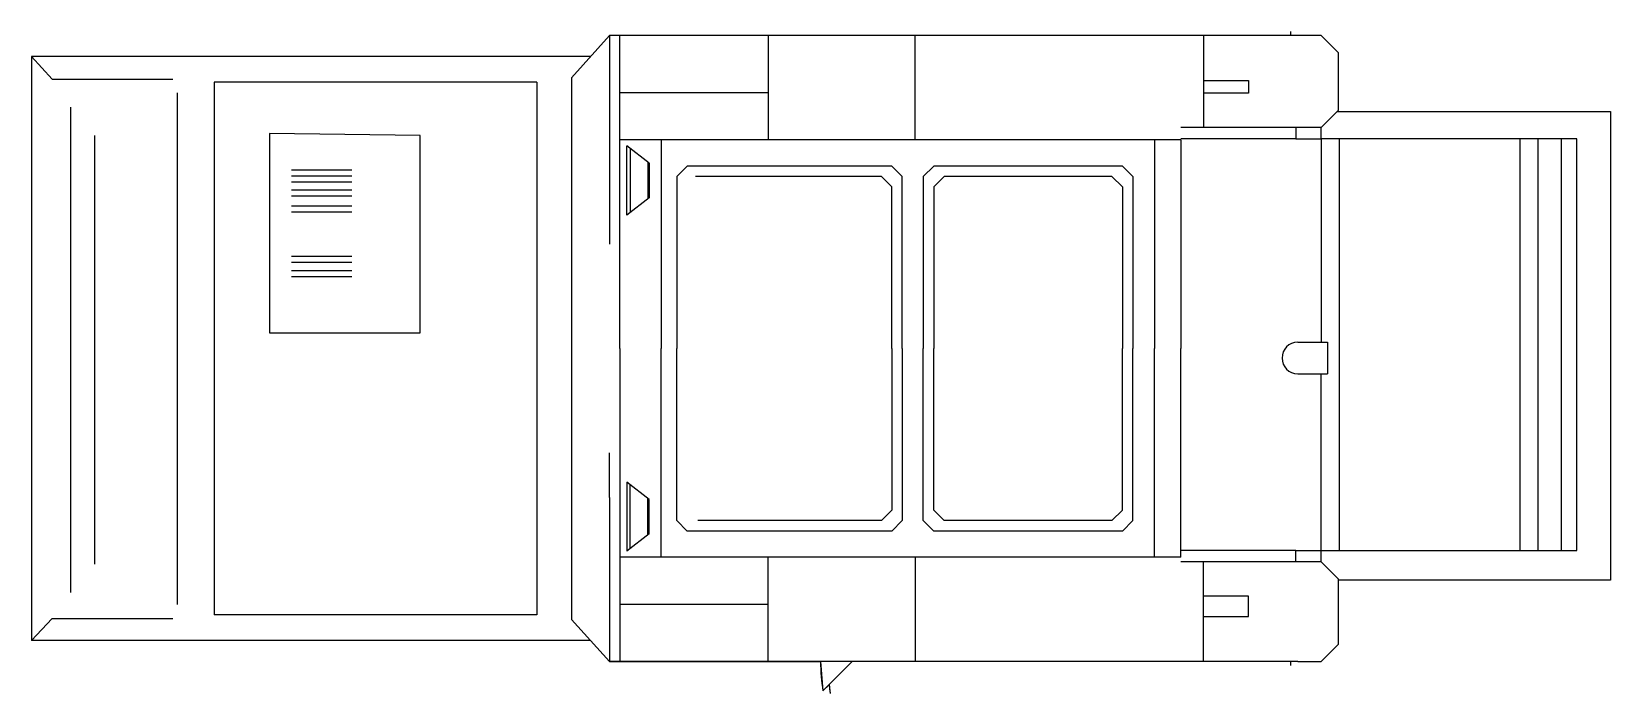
# Model space of a CAD drawing. Extents: x 0 to 4.54, y -0.99 to 0.91.
import ezdxf

# ---------------------------------------------------------------- set-up
doc = ezdxf.new("R2010")
doc.units = 0
doc.header["$LTSCALE"] = 25
doc.header["$MEASUREMENT"] = 0
doc.layers.get('0').update_dxf_attribs({"linetype": 'CONTINUOUS'})

msp = doc.modelspace()

# ---------------------------------------------------------------- linework, layer by layer
for p, q in [((1.6623, 0.9), (1.5531, 0.7785)), ((1.6623, 0.9), (1.6623, 0.3)), ((2.269, 0.9), (1.6623, 0.9)), ((3.7095, 0.9), (3.6422, 0.9)), ((3.7595, 0.85), (3.7095, 0.9)), ((0, 0.8393), (0.0596, 0.7745)), ((1.6077, 0.8393), (0, 0.8393)), ((0, 0.8393), (0, -0.8393)), ((3.7595, 0.6855), (3.7595, 0.85)), ((0.0596, 0.7745), (0.4064, 0.7745)), ((1.5531, 0.7785), (1.5531, -0.7785)), ((0.4186, 0.7355), (0.4186, -0.7355)), ((0.5251, 0.7653), (0.5251, -0.7653)), ((1.4533, 0.7653), (0.5251, 0.7653)), ((1.4533, 0.7653), (1.4533, -0.7653)), ((3.3705, 0.7704), (3.4999, 0.7704)), ((3.4999, 0.7342), (3.3705, 0.7342)), ((3.4999, 0.7704), (3.4999, 0.7342)), ((0.1116, 0.6935), (0.1116, -0.7011)), ((3.7095, 0.6355), (3.7595, 0.6855)), ((3.755, 0.6811), (4.5412, 0.6811)), ((4.5412, 0.6811), (4.5412, -0.666)), ((0.181, 0.6124), (0.181, -0.6201)), ((1.1175, 0.6124), (0.6839, 0.6182)), ((0.6839, 0.6182), (0.6839, 0.0454)), ((1.1175, 0.0454), (1.1175, 0.6124)), ((3.6361, 0.6029), (3.3055, 0.6029)), ((3.6361, 0.6355), (3.6361, 0.6029)), ((3.6361, 0.6029), (3.7095, 0.6029)), ((3.7095, 0.6029), (3.7095, 0.6355)), ((4.4445, 0.6029), (3.7095, 0.6029)), ((3.7095, 0.6029), (3.7095, 0.018)), ((3.7614, 0.6029), (3.7614, -0.5805)), ((4.2814, -0.5805), (4.2814, 0.6029)), ((4.3331, -0.5805), (4.3331, 0.6029)), ((4.4004, -0.5805), (4.4004, 0.6029)), ((4.4445, -0.5805), (4.4445, 0.6029)), ((1.7117, 0.3837), (1.7117, 0.5825)), ((1.776, 0.5326), (1.7117, 0.5825)), ((1.7213, 0.5751), (1.7213, 0.3911)), ((0.7475, 0.5141), (0.9209, 0.5141)), ((1.7721, 0.5357), (1.7721, 0.4305)), ((1.776, 0.5326), (1.776, 0.4336)), ((2.5044, 0.4946), (2.4744, 0.5246)), ((2.5647, 0.4946), (2.5947, 0.5246)), ((0.7475, 0.4967), (0.9209, 0.4967)), ((0.7475, 0.4794), (0.9209, 0.4794)), ((0.7475, 0.4562), (0.9209, 0.4562)), ((2.4444, 0.4946), (1.9099, 0.4946)), ((2.4744, 0.4646), (2.4444, 0.4946)), ((2.4744, 0), (2.4744, 0.4646)), ((2.5044, 0), (2.5044, 0.4946)), ((2.5647, 0.4946), (2.5647, 0)), ((2.5947, 0.4646), (2.6247, 0.4946)), ((2.5947, 0.4646), (2.5947, 0)), ((0.7475, 0.4388), (0.9209, 0.4388)), ((0.7475, 0.4099), (0.9209, 0.4099)), ((1.776, 0.4336), (1.7117, 0.3837)), ((0.7475, 0.3926), (0.9209, 0.3926)), ((0.7475, 0.2652), (0.9209, 0.2652)), ((0.7475, 0.2479), (0.9209, 0.2479)), ((0.7475, 0.2247), (0.9209, 0.2247)), ((0.7475, 0.2074), (0.9209, 0.2074)), ((0.6839, 0.0454), (1.1175, 0.0454)), ((2.4744, 0), (2.4744, -0.4646)), ((2.5044, 0), (2.5044, -0.4946)), ((2.5647, -0.4946), (2.5647, 0)), ((2.5947, -0.4646), (2.5947, 0)), ((3.642, 0.018), (3.7279, 0.018)), ((3.7279, 0.018), (3.7279, -0.0726)), ((3.642, -0.0726), (3.7279, -0.0726)), ((3.7095, -0.5805), (3.7095, -0.0726)), ((1.6623, -0.4284), (1.6623, -0.3)), ((1.776, -0.4336), (1.7117, -0.3837)), ((1.7117, -0.3837), (1.7117, -0.5825)), ((1.7213, -0.5751), (1.7213, -0.3911)), ((1.6623, -0.4284), (1.6623, -0.9)), ((1.7721, -0.5357), (1.7721, -0.4305)), ((1.776, -0.5326), (1.776, -0.4336)), ((2.4744, -0.4646), (2.4444, -0.4946)), ((2.5044, -0.4946), (2.4744, -0.5246)), ((2.5647, -0.4946), (2.5947, -0.5246)), ((2.5947, -0.4646), (2.6247, -0.4946)), ((1.776, -0.5326), (1.7117, -0.5825)), ((3.6361, -0.5805), (3.3055, -0.5805)), ((3.6361, -0.6131), (3.6361, -0.5805)), ((3.6361, -0.5805), (3.7095, -0.5805)), ((3.7095, -0.5805), (4.4445, -0.5805)), ((3.7095, -0.6131), (3.7095, -0.5805)), ((3.7595, -0.6631), (3.7095, -0.6131)), ((3.7595, -0.85), (3.7595, -0.6631)), ((4.5412, -0.666), (3.7595, -0.666)), ((3.4999, -0.7118), (3.3705, -0.7118)), ((3.4999, -0.7704), (3.4999, -0.7118)), ((1.4533, -0.7653), (0.5251, -0.7653)), ((3.3705, -0.7704), (3.4999, -0.7704)), ((0, -0.8393), (0.0596, -0.7764)), ((0.0596, -0.7764), (0.4064, -0.7764)), ((1.6623, -0.9), (1.5531, -0.7785)), ((1.6077, -0.8393), (0, -0.8393)), ((3.7095, -0.9), (3.7595, -0.85)), ((1.6623, -0.9), (2.269, -0.9)), ((2.269, -0.9), (2.276, -0.9843)), ((2.3602, -0.9), (2.276, -0.9843)), ((3.6422, -0.9), (3.7095, -0.9)), ((2.276, -0.9843), (2.2938, -0.9664)), ((2.2938, -0.9664), (2.2972, -0.9913))]:
    msp.add_line(p, q)
at = {"color": 7}
for p, q in [((3.6422, 0.9), (1.6623, 0.9)), ((1.6923, 0), (1.6923, 0.9)), ((2.1189, 0.9), (2.1189, 0.6)), ((2.5418, 0.6), (2.5418, 0.9)), ((3.3705, 0.9), (3.3705, 0.6355)), ((2.1189, 0.7354), (1.6923, 0.7354)), ((3.3055, 0.6), (1.6923, 0.6)), ((1.8108, 0.6), (1.8108, 0)), ((3.2301, 0.6), (3.2301, 0)), ((3.7095, 0.6355), (3.3055, 0.6355)), ((3.3055, 0.6), (3.3055, 0)), ((1.8561, 0.4946), (1.8861, 0.5246)), ((2.4744, 0.5246), (1.8861, 0.5246)), ((3.1375, 0.5246), (2.5947, 0.5246)), ((3.1375, 0.5246), (3.1675, 0.4946)), ((1.8561, 0.4946), (1.8561, 0)), ((3.1075, 0.4946), (2.6247, 0.4946)), ((3.1075, 0.4946), (3.1375, 0.4646)), ((3.1375, 0.4646), (3.1375, 0)), ((3.1675, 0.4946), (3.1675, 0)), ((1.6923, 0), (1.6923, -0.9)), ((1.8108, -0.6), (1.8108, 0)), ((1.8561, -0.4946), (1.8561, 0)), ((3.1375, -0.4646), (3.1375, 0)), ((3.1675, -0.4946), (3.1675, 0)), ((3.2301, -0.6), (3.2301, 0)), ((3.3055, -0.6), (3.3055, 0)), ((1.8561, -0.4946), (1.8861, -0.5246)), ((2.4444, -0.4946), (1.9161, -0.4946)), ((3.1075, -0.4946), (2.6247, -0.4946)), ((3.1075, -0.4946), (3.1375, -0.4646)), ((3.1375, -0.5246), (3.1675, -0.4946)), ((2.4744, -0.5246), (1.8861, -0.5246)), ((3.1375, -0.5246), (2.5947, -0.5246)), ((3.3055, -0.6), (1.6923, -0.6)), ((2.1189, -0.9), (2.1189, -0.6)), ((2.5418, -0.6), (2.5418, -0.9)), ((3.7095, -0.6131), (3.3055, -0.6131)), ((3.3705, -0.9), (3.3705, -0.6131)), ((2.1189, -0.7354), (1.6923, -0.7354)), ((3.6422, -0.9), (1.6623, -0.9))]:
    msp.add_line(p, q, dxfattribs=at)
for centre, radius, start, end in [((2.8326, 0.886), 0.7898, 1.016, 1.8175), ((3.642, -0.0273), 0.0453, 90, 270), ((3.0314, -0.8799), 0.7626, 181.5129, 187.8676), ((2.8326, -0.886), 0.7898, 358.1825, 358.984), ((3.0314, -0.8799), 0.7426, 186.6899, 188.6308)]:
    msp.add_arc(centre, radius, start, end)

doc.saveas('drawing.dxf')
